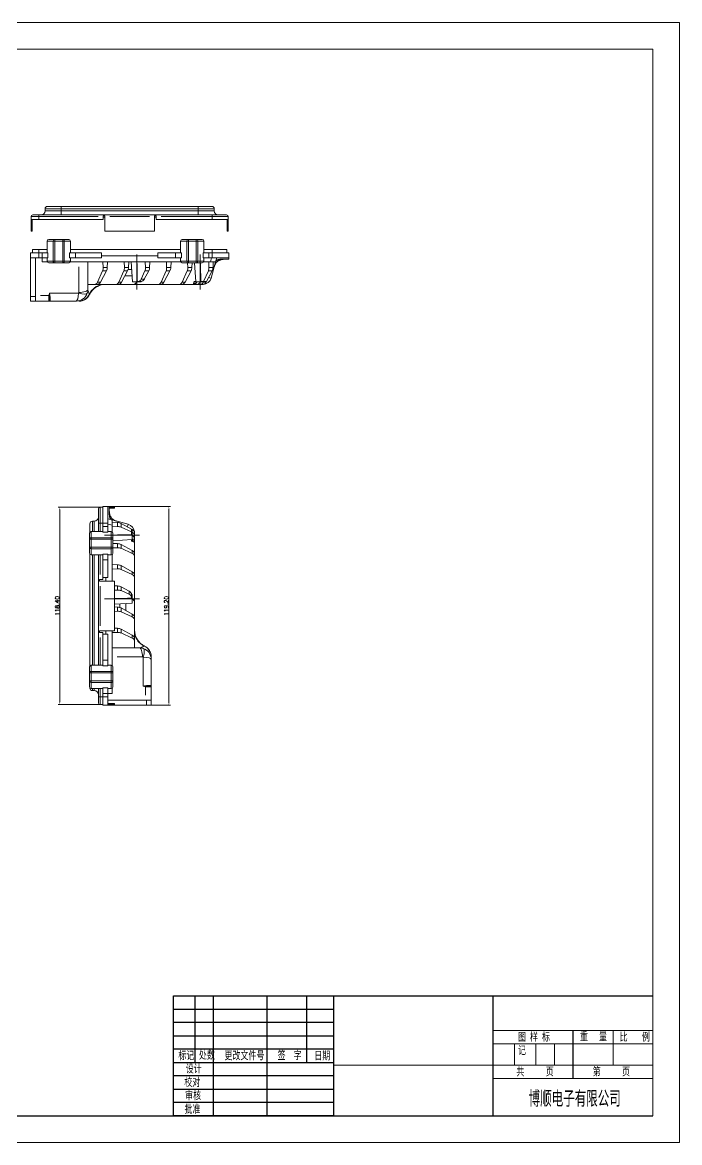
# Model space of a CAD drawing. Header units: millimetres. Extents: x -894 to 2281, y 379 to 1725.
# Drawn here: x 1886 to 2281, y 859 to 1531 of the extents above; entities that cross this region are included whole.
import ezdxf
from ezdxf.lldxf.tags import DXFTag

# ---------------------------------------------------------------- set-up
doc = ezdxf.new("R2010")
doc.units = ezdxf.units.MM
for name, color, linetype, true_color in [('1', 7, 'Continuous', 0xffffff), ('170', 7, 'Continuous', 0xffffff), ('6', 7, 'Continuous', 0xffffff), ('7', 7, 'Continuous', 0xffffff), ('Top', 7, 'Continuous', 0xffffff)]:
    doc.layers.add(name, color=color, linetype=linetype, true_color=true_color)
doc.layers.add('尺寸线层', color=3, linetype='Continuous')
doc.styles.get("Standard").update_dxf_attribs({"font": 'txt', "bigfont": 'gbcbig.shx'})
doc.styles.add('标准', font='txt.shx')
tags = doc.linetypes.add('PHANTOM', pattern=[50.5, 18, -6.5, 6.5, -6.5, 6.5, -6.5]).pattern_tags.tags
tags[14:15] = [DXFTag(74, 4), DXFTag(75, 0), DXFTag(340, '0'), DXFTag(46, 0.0), DXFTag(50, 0.0), DXFTag(44, 0.0), DXFTag(45, 0.0)]
tags[12:13] = [DXFTag(74, 4), DXFTag(75, 0), DXFTag(340, '0'), DXFTag(46, 0.0), DXFTag(50, 0.0), DXFTag(44, 0.0), DXFTag(45, 0.0)]
tags[10:11] = [DXFTag(74, 4), DXFTag(75, 0), DXFTag(340, '0'), DXFTag(46, 0.0), DXFTag(50, 0.0), DXFTag(44, 0.0), DXFTag(45, 0.0)]
tags[8:9] = [DXFTag(74, 4), DXFTag(75, 0), DXFTag(340, '0'), DXFTag(46, 0.0), DXFTag(50, 0.0), DXFTag(44, 0.0), DXFTag(45, 0.0)]
tags[6:7] = [DXFTag(74, 4), DXFTag(75, 0), DXFTag(340, '0'), DXFTag(46, 0.0), DXFTag(50, 0.0), DXFTag(44, 0.0), DXFTag(45, 0.0)]
tags[4:5] = [DXFTag(74, 4), DXFTag(75, 0), DXFTag(340, '0'), DXFTag(46, 0.0), DXFTag(50, 0.0), DXFTag(44, 0.0), DXFTag(45, 0.0)]
doc.dimstyles.new('小粟', dxfattribs={"dimtxt": 2.5, "dimasz": 1.5, "dimexe": 1, "dimexo": 0.05, "dimgap": 0.3, "dimtad": 1, "dimzin": 0, "dimdsep": 46, "dimtxsty": 'Standard', "dimcen": 0.09, "dimadec": 1, "dimazin": 0, "dimtfac": 1, "dimtmove": 0, "dimatfit": 3, "dimfxl": 1, "dimtolj": 1, "dimtzin": 0, "dimlwd": 13, "dimlwe": 13, "dimarcsym": 0})
doc.dimstyles.new('小粟 Standard', dxfattribs={"dimtxt": 3, "dimasz": 1.5, "dimexe": 1, "dimexo": 0.05, "dimgap": 0.3, "dimtad": 1, "dimzin": 0, "dimdsep": 46, "dimtxsty": 'Standard', "dimcen": 0.09, "dimadec": 1, "dimazin": 0, "dimtfac": 1, "dimtmove": 0, "dimatfit": 3, "dimfxl": 1, "dimtolj": 1, "dimtzin": 0, "dimlwd": 13, "dimlwe": 13, "dimarcsym": 0})

# ---------------------------------------------------------------- blocks, each defined once
blk = doc.blocks.new('*D60')
at = {"layer": 'Defpoints', "color": 0}
for p in [(-332.98, 1276.84), (-337.63, 1262.26), (-332.98, 1241.98), (1932.55, 1240.17), (1908.38, 1121.77), (1932.55, 1121.77)]:
    blk.add_point(p, dxfattribs=at)
at = {"layer": '尺寸线层', "color": 0, "lineweight": 13}
for p, q in [((-332.98, 1276.79), (-332.98, 1240.98)), ((-337.63, 1262.21), (-337.63, 1240.98)), ((-337.63, 1241.98), (-350.3, 1241.98)), ((-334.48, 1241.98), (-336.13, 1241.98)), ((1932.5, 1240.17), (1907.38, 1240.17)), ((1908.38, 1238.67), (1908.38, 1123.27)), ((1932.5, 1121.77), (1907.38, 1121.77))]:
    blk.add_line(p, q, dxfattribs=at)
at = {"layer": '尺寸线层', "color": 0}
for points in [[(-336.13, 1242.23), (-336.13, 1241.73), (-337.63, 1241.98)], [(-334.48, 1242.23), (-334.48, 1241.73), (-332.98, 1241.98)], [(1908.13, 1238.67), (1908.63, 1238.67), (1908.38, 1240.17)], [(1908.13, 1123.27), (1908.63, 1123.27), (1908.38, 1121.77)]]:
    blk.add_solid(points, dxfattribs=at)
at = {"layer": '尺寸线层', "color": 0, "insert": (-345.5, 1243.78), "char_height": 3, "attachment_point": 5}
blk.add_mtext('\\A1;4.65', dxfattribs=at)
at = {"layer": '尺寸线层', "color": 0, "lineweight": -3, "insert": (1906.83, 1180.97), "char_height": 2.5, "attachment_point": 5, "rotation": 90, "style": '标准'}
blk.add_mtext('\\A1;118.40', dxfattribs=at)
blk = doc.blocks.new('*D61')
at = {"layer": 'Defpoints', "color": 0}
for p in [(-300.03, 1457.66), (-300.03, 1449.14), (-337.63, 1442.65), (1938.05, 1240.57), (1963.25, 1121.37), (1973.87, 1121.37)]:
    blk.add_point(p, dxfattribs=at)
at = {"layer": '尺寸线层', "color": 0, "lineweight": 13}
for p, q in [((-337.63, 1442.7), (-337.63, 1458.66)), ((-300.03, 1449.19), (-300.03, 1458.66)), ((-336.13, 1457.66), (-301.53, 1457.66)), ((1938.1, 1240.57), (1974.87, 1240.57)), ((1973.87, 1239.07), (1973.87, 1122.87)), ((1963.3, 1121.37), (1974.87, 1121.37))]:
    blk.add_line(p, q, dxfattribs=at)
at = {"layer": '尺寸线层', "color": 0}
for points in [[(-336.13, 1457.91), (-336.13, 1457.41), (-337.63, 1457.66)], [(-301.53, 1457.91), (-301.53, 1457.41), (-300.03, 1457.66)], [(1973.62, 1239.07), (1974.12, 1239.07), (1973.87, 1240.57)], [(1973.62, 1122.87), (1974.12, 1122.87), (1973.87, 1121.37)]]:
    blk.add_solid(points, dxfattribs=at)
at = {"layer": '尺寸线层', "color": 0, "insert": (-318.83, 1459.46), "char_height": 3, "attachment_point": 5, "style": '标准'}
blk.add_mtext('\\A1;37.60%%P0.15', dxfattribs=at)
at = {"layer": '尺寸线层', "color": 0, "lineweight": -3, "insert": (1972.32, 1180.97), "char_height": 2.5, "attachment_point": 5, "rotation": 90, "style": '标准'}
blk.add_mtext('\\A1;119.20', dxfattribs=at)

msp = doc.modelspace()

# ---------------------------------------------------------------- linework, layer by layer
at = {"layer": '1', "color": 5, "linetype": 'PHANTOM', "lineweight": 13, "ltscale": 0.16}
for points in [[(1954.582, 1370.799), (1954.582, 1373.799), (1954.582, 1391.799)], [(1992.682, 1370.799), (1992.682, 1373.799), (1992.682, 1391.799)], [(1956.249, 1223.324), (1953.249, 1223.324), (1935.249, 1223.324)], [(1956.249, 1185.224), (1953.249, 1185.224), (1935.249, 1185.224)]]:
    msp.add_open_spline(points, degree=1, knots=[0, 0, 0.1428571, 1, 1], dxfattribs=at)
at = {"layer": '170', "color": 7, "linetype": 'Continuous', "lineweight": 13}
for p, q in [((2280.517, 1531.012), (1330.117, 1531.012)), ((2280.517, 859.012), (2280.517, 1531.012)), ((1330.117, 859.012), (2280.517, 859.012))]:
    msp.add_line(p, q, dxfattribs=at)
at = {"layer": '170', "color": 7, "linetype": 'Continuous', "lineweight": 18}
for p, q in [((2264.517, 1515.012), (1370.117, 1515.012)), ((2264.517, 875.012), (2264.517, 1515.012))]:
    msp.add_line(p, q, dxfattribs=at)
at = {"layer": '170', "lineweight": -3}
for p, q in [((2072.674, 947.06), (2264.517, 946.981)), ((2216.567, 897.42), (2216.567, 926.22))]:
    msp.add_line(p, q, dxfattribs=at)
at = {"layer": '6', "color": 7, "linetype": 'Continuous', "lineweight": 20}
for p, q in [((1900.732, 1399.799), (1900.732, 1392.799)), ((1901.732, 1400.799), (1904.883, 1400.799)), ((1904.883, 1400.799), (1905.358, 1400.799)), ((1905.358, 1400.799), (1910.107, 1400.799)), ((1910.107, 1400.799), (1910.582, 1400.799)), ((1910.582, 1400.799), (1913.732, 1400.799)), ((1914.732, 1392.799), (1914.732, 1399.799)), ((1980.932, 1399.799), (1980.932, 1392.799)), ((1981.932, 1400.799), (1985.083, 1400.799)), ((1985.083, 1400.799), (1985.558, 1400.799)), ((1985.558, 1400.799), (1990.307, 1400.799)), ((1990.307, 1400.799), (1990.782, 1400.799)), ((1990.782, 1400.799), (1993.932, 1400.799)), ((1994.932, 1392.799), (1994.932, 1399.799)), ((1890.732, 1392.799), (1895.731, 1392.799)), ((1890.732, 1389.799), (1890.732, 1392.799)), ((1891.932, 1392.799), (1891.932, 1394.799)), ((1891.932, 1394.799), (1895.732, 1394.799)), ((1891.932, 1392.899), (1891.932, 1392.799)), ((1897.732, 1392.799), (1895.731, 1392.799)), ((1895.732, 1394.799), (1900.734, 1394.799)), ((1897.732, 1392.799), (1897.732, 1389.799)), ((1897.732, 1392.799), (1901.181, 1392.799)), ((1914.284, 1392.799), (1917.732, 1392.799)), ((1914.733, 1394.799), (1980.932, 1394.799)), ((1917.732, 1389.799), (1917.732, 1392.799)), ((1933.332, 1392.799), (1917.732, 1392.799)), ((1933.332, 1392.799), (1933.332, 1389.799)), ((1967.332, 1392.799), (1967.332, 1389.799)), ((1977.932, 1392.799), (1967.332, 1392.799)), ((1977.932, 1389.799), (1977.932, 1392.799)), ((1981.381, 1392.799), (1977.932, 1392.799)), ((1997.932, 1392.799), (1994.484, 1392.799)), ((1994.931, 1394.799), (1999.932, 1394.799)), ((1999.932, 1392.799), (1997.932, 1392.799)), ((1997.932, 1392.799), (1997.932, 1389.799)), ((1999.932, 1394.799), (2008.732, 1394.799)), ((1999.932, 1392.799), (2009.932, 1392.799)), ((2008.732, 1394.799), (2008.732, 1392.799)), ((2009.932, 1392.799), (2009.932, 1389.799)), ((1890.732, 1366.65), (1890.732, 1389.799)), ((1895.731, 1389.799), (1890.732, 1389.799)), ((1893.732, 1366.65), (1893.732, 1389.799)), ((1897.732, 1389.799), (1895.731, 1389.799)), ((1901.181, 1389.799), (1897.732, 1389.799)), ((1897.832, 1387.299), (1897.832, 1389.799)), ((1900.832, 1387.299), (1897.832, 1387.299)), ((1900.732, 1389.799), (1900.732, 1387.799)), ((1900.832, 1387.299), (1900.868, 1387.299)), ((1904.883, 1386.799), (1901.732, 1386.799)), ((1905.358, 1386.799), (1904.883, 1386.799)), ((1910.107, 1386.799), (1905.358, 1386.799)), ((1910.582, 1386.799), (1910.107, 1386.799)), ((1913.732, 1386.799), (1910.582, 1386.799)), ((1917.732, 1389.799), (1914.284, 1389.799)), ((1914.6, 1387.299), (1981.066, 1387.299)), ((1914.732, 1387.799), (1914.732, 1389.799)), ((1933.332, 1389.799), (1917.732, 1389.799)), ((1925.232, 1387.299), (1925.232, 1370.799)), ((1933.332, 1390.999), (1967.332, 1390.999)), ((1934.436, 1384.042), (1934.288, 1387.299)), ((1936.912, 1384.042), (1937.059, 1387.299)), ((1947.136, 1384.042), (1946.988, 1387.299)), ((1949.612, 1384.042), (1949.759, 1387.299)), ((1951.182, 1387.299), (1951.982, 1375.299)), ((1959.836, 1384.042), (1959.688, 1387.299)), ((1962.312, 1384.042), (1962.459, 1387.299)), ((1977.932, 1389.799), (1967.332, 1389.799)), ((1972.536, 1384.042), (1972.388, 1387.299)), ((1975.012, 1384.042), (1975.159, 1387.299)), ((1977.932, 1389.799), (1981.381, 1389.799)), ((1980.932, 1389.799), (1980.932, 1387.799)), ((1985.083, 1386.799), (1981.932, 1386.799)), ((1985.558, 1386.799), (1985.083, 1386.799)), ((1985.236, 1384.042), (1985.111, 1386.799)), ((1990.307, 1386.799), (1985.558, 1386.799)), ((1987.712, 1384.042), (1987.837, 1386.799)), ((1989.316, 1386.799), (1990.082, 1375.299)), ((1990.782, 1386.799), (1990.307, 1386.799)), ((1993.932, 1386.799), (1990.782, 1386.799)), ((1994.484, 1389.799), (1997.932, 1389.799)), ((1994.797, 1387.299), (1998.789, 1387.299)), ((1994.932, 1387.799), (1994.932, 1389.799)), ((1997.911, 1384.042), (1997.763, 1387.299)), ((1999.932, 1389.799), (1997.932, 1389.799)), ((2001.895, 1387.299), (1998.789, 1387.299)), ((1999.31, 1377.653), (2001.895, 1387.299)), ((2009.932, 1389.799), (1999.932, 1389.799)), ((2000.387, 1384.042), (2000.534, 1387.299)), ((2002.564, 1389.799), (2001.895, 1387.299)), ((2001.898, 1387.299), (2001.895, 1387.299)), ((2007.24, 1388.999), (2009.932, 1388.999)), ((2009.932, 1388.999), (2009.932, 1389.799)), ((1931.067, 1375.263), (1934.093, 1381.92)), ((1932.745, 1375.263), (1936.376, 1381.92)), ((1943.767, 1375.263), (1946.793, 1381.92)), ((1945.445, 1375.263), (1949.076, 1381.92)), ((1949.392, 1382.699), (1951.489, 1382.699)), ((1957.285, 1377.063), (1959.493, 1381.92)), ((1959.127, 1377.063), (1961.776, 1381.92)), ((1969.167, 1375.263), (1972.193, 1381.92)), ((1970.845, 1375.263), (1974.476, 1381.92)), ((1981.867, 1375.263), (1984.893, 1381.92)), ((1983.545, 1375.263), (1987.176, 1381.92)), ((1994.694, 1375.599), (1997.568, 1381.92)), ((1996.403, 1375.599), (1999.851, 1381.92)), ((1929.365, 1373.799), (1925.232, 1373.799)), ((1929.365, 1373.799), (1930.911, 1373.799)), ((1942.065, 1373.799), (1930.911, 1373.799)), ((1942.065, 1373.799), (1943.611, 1373.799)), ((1943.611, 1373.799), (1952.507, 1373.799)), ((1957.182, 1375.299), (1951.982, 1375.299)), ((1967.465, 1373.799), (1952.507, 1373.799)), ((1955.584, 1375.599), (1954.941, 1375.599)), ((1957.293, 1375.599), (1955.584, 1375.599)), ((1957.182, 1375.299), (1957.202, 1375.599)), ((1967.465, 1373.799), (1969.011, 1373.799)), ((1980.165, 1373.799), (1969.011, 1373.799)), ((1980.165, 1373.799), (1981.711, 1373.799)), ((1988.317, 1373.799), (1981.711, 1373.799)), ((1989.863, 1373.799), (1988.317, 1373.799)), ((1988.728, 1374.299), (1988.922, 1375.099)), ((1990.062, 1375.599), (1989.333, 1375.599)), ((1989.863, 1373.799), (1990.607, 1373.799)), ((1995.282, 1375.299), (1990.082, 1375.299)), ((1990.319, 1374.299), (1990.586, 1375.099)), ((1992.84, 1373.799), (1990.607, 1373.799)), ((1994.386, 1373.799), (1992.84, 1373.799)), ((1994.694, 1375.599), (1993.041, 1375.599)), ((1994.558, 1375.299), (1994.542, 1375.263)), ((1996.403, 1375.599), (1994.694, 1375.599)), ((1995.282, 1375.299), (1995.302, 1375.599)), ((1996.22, 1375.263), (1996.403, 1375.599)), ((1890.732, 1363.799), (1890.732, 1366.65)), ((1893.732, 1366.65), (1893.732, 1363.799)), ((1926.233, 1367.801), (1926.234, 1367.799)), ((1893.732, 1363.799), (1890.732, 1363.799)), ((1901.869, 1363.799), (1893.732, 1363.799)), ((1918.232, 1363.799), (1902.232, 1363.799)), ((1934.249, 1240.574), (1937.249, 1240.574)), ((1934.249, 1230.574), (1934.249, 1240.574)), ((1937.249, 1240.574), (1937.249, 1230.574)), ((1938.049, 1240.574), (1937.249, 1240.574)), ((1938.049, 1237.882), (1938.049, 1240.574)), ((1934.249, 1230.574), (1934.249, 1228.574)), ((1937.249, 1233.206), (1939.749, 1232.536)), ((1937.249, 1230.574), (1937.249, 1228.574)), ((1939.749, 1232.54), (1939.749, 1232.536)), ((1949.395, 1229.952), (1939.749, 1232.536)), ((1939.749, 1232.536), (1939.749, 1229.43)), ((1943.007, 1231.028), (1939.749, 1231.176)), ((1951.449, 1227.045), (1945.128, 1230.492)), ((1926.249, 1221.424), (1926.249, 1224.574)), ((1934.249, 1225.574), (1927.249, 1225.574)), ((1934.249, 1228.574), (1934.249, 1225.126)), ((1934.249, 1228.574), (1937.249, 1228.574)), ((1937.249, 1225.126), (1937.249, 1228.574)), ((1939.249, 1225.574), (1937.249, 1225.574)), ((1939.749, 1225.439), (1939.749, 1229.43)), ((1943.007, 1228.552), (1939.749, 1228.405)), ((1940.249, 1224.574), (1940.249, 1221.424)), ((1951.449, 1225.336), (1945.128, 1228.209)), ((1951.785, 1226.862), (1951.449, 1227.045)), ((1951.449, 1227.045), (1951.449, 1225.336)), ((1951.749, 1225.924), (1951.449, 1225.944)), ((1951.449, 1225.336), (1951.449, 1223.683)), ((1951.749, 1225.924), (1951.749, 1220.724)), ((1951.749, 1225.199), (1951.785, 1225.183)), ((1953.249, 1225.028), (1953.249, 1223.482)), ((1953.249, 1223.482), (1953.249, 1221.249)), ((1926.249, 1220.949), (1926.249, 1221.424)), ((1926.249, 1216.199), (1926.249, 1220.949)), ((1940.249, 1221.424), (1940.249, 1220.949)), ((1940.249, 1220.949), (1940.249, 1216.199)), ((1943.007, 1218.353), (1940.249, 1218.478)), ((1940.25, 1219.957), (1951.749, 1220.724)), ((1951.785, 1214.187), (1945.128, 1217.817)), ((1951.449, 1220.704), (1951.449, 1219.974)), ((1952.749, 1220.961), (1951.949, 1221.228)), ((1952.749, 1219.369), (1951.949, 1219.564)), ((1953.249, 1220.505), (1953.249, 1221.249)), ((1953.249, 1220.505), (1953.249, 1218.959)), ((1953.249, 1218.959), (1953.249, 1212.353)), ((1926.249, 1215.724), (1926.249, 1216.199)), ((1926.249, 1212.574), (1926.249, 1215.724)), ((1927.249, 1211.574), (1934.249, 1211.574)), ((1934.249, 1212.022), (1934.249, 1208.574)), ((1937.249, 1208.574), (1937.249, 1212.022)), ((1937.249, 1211.574), (1939.249, 1211.574)), ((1939.749, 1195.873), (1939.749, 1211.708)), ((1940.249, 1216.199), (1940.249, 1215.724)), ((1943.007, 1215.877), (1940.249, 1215.752)), ((1940.249, 1215.724), (1940.249, 1212.574)), ((1951.785, 1212.508), (1945.128, 1215.534)), ((1953.249, 1210.807), (1953.249, 1212.353)), ((1953.249, 1210.807), (1953.249, 1199.653)), ((1934.249, 1208.574), (1934.249, 1197.974)), ((1937.249, 1208.574), (1934.249, 1208.574)), ((1937.249, 1208.574), (1937.249, 1197.974)), ((1943.007, 1205.653), (1939.749, 1205.801)), ((1943.007, 1203.177), (1939.749, 1203.03)), ((1951.785, 1201.487), (1945.128, 1205.117)), ((1932.249, 1195.874), (1932.249, 1196.873)), ((1934.249, 1197.974), (1937.249, 1197.974)), ((1936.049, 1195.874), (1936.049, 1197.974)), ((1951.785, 1199.808), (1945.128, 1202.834)), ((1953.249, 1198.107), (1953.249, 1199.653)), ((1953.249, 1198.107), (1953.249, 1183.149)), ((1943.007, 1192.953), (1941.249, 1193.033)), ((1943.007, 1190.477), (1941.249, 1190.398)), ((1949.985, 1189.769), (1945.128, 1192.417)), ((1949.985, 1187.926), (1945.128, 1190.134)), ((1951.449, 1187.934), (1951.449, 1186.225)), ((1951.749, 1187.824), (1951.449, 1187.844)), ((1951.449, 1186.225), (1951.449, 1185.583)), ((1951.749, 1187.824), (1951.749, 1182.624)), ((1953.249, 1174.253), (1953.249, 1183.149)), ((1943.007, 1180.253), (1941.249, 1180.333)), ((1943.007, 1177.777), (1941.249, 1177.698)), ((1941.25, 1181.924), (1951.749, 1182.624)), ((1944.349, 1180.034), (1944.349, 1182.131)), ((1951.785, 1176.087), (1945.128, 1179.717)), ((1951.785, 1174.408), (1945.128, 1177.434)), ((1953.249, 1172.707), (1953.249, 1174.253)), ((1953.249, 1172.707), (1953.249, 1161.553)), ((1932.249, 1165.074), (1932.249, 1166.074)), ((1934.249, 1163.974), (1934.249, 1148.374)), ((1934.249, 1163.974), (1937.249, 1163.974)), ((1936.049, 1163.974), (1936.049, 1166.074)), ((1937.249, 1163.974), (1937.249, 1148.374)), ((1939.749, 1145.241), (1939.749, 1166.074)), ((1943.007, 1165.077), (1939.749, 1164.93)), ((1943.007, 1167.553), (1941.249, 1167.633)), ((1951.785, 1163.387), (1945.128, 1167.017)), ((1951.785, 1161.708), (1945.128, 1164.734)), ((1939.749, 1155.874), (1956.249, 1155.874)), ((1953.249, 1160.007), (1953.249, 1161.553)), ((1953.249, 1160.007), (1953.249, 1155.874)), ((1959.247, 1156.874), (1959.249, 1156.875)), ((1926.249, 1141.224), (1926.249, 1144.374)), ((1934.249, 1145.374), (1927.249, 1145.374)), ((1934.249, 1144.926), (1934.249, 1148.374)), ((1937.249, 1148.374), (1934.249, 1148.374)), ((1937.249, 1148.374), (1937.249, 1144.926)), ((1939.249, 1145.374), (1937.249, 1145.374)), ((1940.249, 1144.374), (1940.249, 1141.224)), ((1963.249, 1148.874), (1963.249, 1132.874)), ((1926.249, 1140.749), (1926.249, 1141.224)), ((1926.249, 1135.999), (1926.249, 1140.749)), ((1926.249, 1135.524), (1926.249, 1135.999)), ((1940.249, 1141.224), (1940.249, 1140.749)), ((1940.249, 1140.749), (1940.249, 1135.999)), ((1940.249, 1135.999), (1940.249, 1135.524)), ((1926.249, 1132.374), (1926.249, 1135.524)), ((1927.249, 1131.374), (1934.249, 1131.374)), ((1934.249, 1128.374), (1934.249, 1131.822)), ((1937.249, 1131.822), (1937.249, 1128.374)), ((1937.249, 1131.374), (1939.249, 1131.374)), ((1939.749, 1131.474), (1939.749, 1131.509)), ((1939.749, 1131.474), (1939.749, 1128.474)), ((1940.249, 1135.524), (1940.249, 1132.374)), ((1963.249, 1132.511), (1963.249, 1124.374)), ((1934.249, 1128.374), (1934.249, 1126.373)), ((1934.249, 1128.374), (1937.249, 1128.374)), ((1934.249, 1121.374), (1934.249, 1126.373)), ((1939.749, 1128.474), (1937.249, 1128.474)), ((1937.249, 1128.374), (1937.249, 1126.373)), ((1937.249, 1126.373), (1937.249, 1121.374)), ((1960.399, 1124.374), (1937.25, 1124.374)), ((1960.399, 1124.374), (1963.249, 1124.374)), ((1963.249, 1124.374), (1963.249, 1121.374)), ((1937.249, 1121.374), (1934.249, 1121.374)), ((1960.399, 1121.374), (1937.25, 1121.374)), ((1963.249, 1121.374), (1960.399, 1121.374))]:
    msp.add_line(p, q, dxfattribs=at)
at = {"layer": '6', "color": 155, "linetype": 'Continuous', "lineweight": 13}
for p, q in [((1904.408, 1399.799), (1900.732, 1399.799)), ((1905.358, 1399.799), (1904.408, 1399.799)), ((1904.408, 1387.799), (1904.408, 1399.799)), ((1905.358, 1400.799), (1905.358, 1399.799)), ((1910.107, 1399.799), (1905.358, 1399.799)), ((1905.358, 1399.799), (1905.358, 1387.799)), ((1910.107, 1400.799), (1910.107, 1399.799)), ((1911.057, 1399.799), (1910.107, 1399.799)), ((1910.107, 1387.799), (1910.107, 1399.799)), ((1914.732, 1399.799), (1911.057, 1399.799)), ((1911.057, 1399.799), (1911.057, 1387.799)), ((1984.608, 1399.799), (1980.932, 1399.799)), ((1985.558, 1399.799), (1984.608, 1399.799)), ((1984.608, 1387.799), (1984.608, 1399.799)), ((1985.558, 1399.799), (1985.558, 1400.799)), ((1990.307, 1399.799), (1985.558, 1399.799)), ((1985.558, 1399.799), (1985.558, 1387.799)), ((1990.307, 1399.799), (1990.307, 1400.799)), ((1991.257, 1399.799), (1990.307, 1399.799)), ((1990.307, 1387.799), (1990.307, 1399.799)), ((1994.932, 1399.799), (1991.257, 1399.799)), ((1991.257, 1399.799), (1991.257, 1387.799)), ((1895.731, 1392.799), (1895.731, 1389.799)), ((1895.732, 1394.799), (1895.732, 1392.799)), ((1901.181, 1392.799), (1901.181, 1389.799)), ((1914.284, 1389.799), (1914.284, 1392.799)), ((1981.381, 1389.799), (1981.381, 1392.799)), ((1994.484, 1392.799), (1994.484, 1389.799)), ((1999.932, 1392.799), (1999.932, 1394.799)), ((1999.932, 1389.799), (1999.932, 1392.799)), ((1900.732, 1387.799), (1904.408, 1387.799)), ((1900.832, 1387.363), (1900.832, 1387.299)), ((1904.408, 1387.799), (1905.358, 1387.799)), ((1905.358, 1387.799), (1905.358, 1386.799)), ((1905.358, 1387.799), (1910.107, 1387.799)), ((1910.107, 1387.799), (1910.107, 1386.799)), ((1910.107, 1387.799), (1911.057, 1387.799)), ((1911.057, 1387.799), (1914.732, 1387.799)), ((1980.932, 1387.799), (1984.608, 1387.799)), ((1984.608, 1387.799), (1985.558, 1387.799)), ((1985.558, 1387.799), (1990.307, 1387.799)), ((1985.558, 1387.799), (1985.558, 1386.799)), ((1990.307, 1387.799), (1990.307, 1386.799)), ((1990.307, 1387.799), (1991.257, 1387.799)), ((1991.257, 1387.799), (1994.932, 1387.799)), ((1998.789, 1387.299), (1999.459, 1389.799)), ((1919.732, 1369.036), (1919.732, 1384.299)), ((1934.093, 1381.92), (1936.376, 1381.92)), ((1936.912, 1384.042), (1934.436, 1384.042)), ((1946.793, 1381.92), (1949.076, 1381.92)), ((1949.612, 1384.042), (1947.136, 1384.042)), ((1951.735, 1378.999), (1947.482, 1378.999)), ((1961.776, 1381.92), (1959.493, 1381.92)), ((1959.836, 1384.042), (1962.312, 1384.042)), ((1972.193, 1381.92), (1974.476, 1381.92)), ((1975.012, 1384.042), (1972.536, 1384.042)), ((1984.893, 1381.92), (1987.176, 1381.92)), ((1987.712, 1384.042), (1985.236, 1384.042)), ((1999.851, 1381.92), (1997.568, 1381.92)), ((1999.31, 1377.653), (1997.751, 1378.071)), ((1997.911, 1384.042), (2000.387, 1384.042)), ((1932.745, 1375.263), (1931.067, 1375.263)), ((1945.445, 1375.263), (1943.767, 1375.263)), ((1957.285, 1377.063), (1959.127, 1377.063)), ((1970.845, 1375.263), (1969.167, 1375.263)), ((1983.545, 1375.263), (1981.867, 1375.263)), ((1988.728, 1374.299), (1990.319, 1374.299)), ((1990.586, 1375.099), (1988.922, 1375.099)), ((1994.542, 1375.263), (1996.22, 1375.263)), ((1890.732, 1366.65), (1893.732, 1366.65)), ((1896.732, 1367.196), (1901.869, 1367.196)), ((1902.232, 1368.555), (1919.653, 1368.555)), ((1937.249, 1230.574), (1934.249, 1230.574)), ((1939.749, 1229.43), (1937.249, 1230.1)), ((1943.007, 1228.552), (1943.007, 1231.028)), ((1945.128, 1230.492), (1945.128, 1228.209)), ((1949.395, 1229.952), (1948.978, 1228.393)), ((1927.249, 1225.574), (1927.249, 1221.899)), ((1934.249, 1225.126), (1937.249, 1225.126)), ((1939.249, 1221.899), (1939.249, 1225.574)), ((1951.785, 1225.183), (1951.785, 1226.862)), ((1927.249, 1220.949), (1926.249, 1220.949)), ((1927.249, 1221.899), (1927.249, 1220.949)), ((1927.249, 1221.899), (1939.249, 1221.899)), ((1927.249, 1220.949), (1927.249, 1216.199)), ((1939.249, 1220.949), (1927.249, 1220.949)), ((1939.249, 1220.949), (1939.249, 1221.899)), ((1939.249, 1216.199), (1939.249, 1220.949)), ((1939.249, 1220.949), (1940.249, 1220.949)), ((1943.007, 1218.353), (1943.007, 1215.877)), ((1945.128, 1215.534), (1945.128, 1217.817)), ((1951.949, 1221.228), (1951.949, 1219.564)), ((1952.749, 1219.369), (1952.749, 1220.961)), ((1927.249, 1216.199), (1926.249, 1216.199)), ((1927.249, 1216.199), (1927.249, 1215.249)), ((1927.249, 1216.199), (1939.249, 1216.199)), ((1927.249, 1215.249), (1927.249, 1211.574)), ((1939.249, 1215.249), (1927.249, 1215.249)), ((1937.249, 1212.022), (1934.249, 1212.022)), ((1939.249, 1215.249), (1939.249, 1216.199)), ((1939.249, 1216.199), (1940.249, 1216.199)), ((1939.249, 1211.574), (1939.249, 1215.249)), ((1951.785, 1214.187), (1951.785, 1212.508)), ((1943.007, 1205.653), (1943.007, 1203.177)), ((1945.128, 1202.834), (1945.128, 1205.117)), ((1951.785, 1201.487), (1951.785, 1199.808)), ((1943.007, 1190.477), (1943.007, 1192.953)), ((1945.128, 1192.417), (1945.128, 1190.134)), ((1949.985, 1187.926), (1949.985, 1189.769)), ((1943.007, 1180.253), (1943.007, 1177.777)), ((1945.128, 1177.434), (1945.128, 1179.717)), ((1948.049, 1182.377), (1948.049, 1178.124)), ((1951.785, 1176.087), (1951.785, 1174.408)), ((1943.007, 1167.553), (1943.007, 1165.077)), ((1945.128, 1164.734), (1945.128, 1167.017)), ((1951.785, 1163.387), (1951.785, 1161.708)), ((1958.013, 1150.374), (1942.75, 1150.374)), ((1958.494, 1132.874), (1958.494, 1150.295)), ((1927.249, 1145.374), (1927.249, 1141.699)), ((1937.249, 1144.926), (1934.249, 1144.926)), ((1939.249, 1141.699), (1939.249, 1145.374)), ((1926.249, 1140.749), (1927.249, 1140.749)), ((1926.249, 1135.999), (1927.249, 1135.999)), ((1927.249, 1141.699), (1927.249, 1140.749)), ((1927.249, 1141.699), (1939.249, 1141.699)), ((1927.249, 1140.749), (1927.249, 1135.999)), ((1939.249, 1140.749), (1927.249, 1140.749)), ((1927.249, 1135.999), (1927.249, 1135.049)), ((1927.249, 1135.999), (1939.249, 1135.999)), ((1939.249, 1140.749), (1939.249, 1141.699)), ((1939.249, 1135.999), (1939.249, 1140.749)), ((1939.249, 1140.749), (1940.249, 1140.749)), ((1939.249, 1135.049), (1939.249, 1135.999)), ((1939.249, 1135.999), (1940.249, 1135.999)), ((1927.249, 1135.049), (1927.249, 1131.374)), ((1939.249, 1135.049), (1927.249, 1135.049)), ((1934.249, 1131.822), (1937.249, 1131.822)), ((1939.249, 1131.374), (1939.249, 1135.049)), ((1939.685, 1131.474), (1939.749, 1131.474)), ((1959.853, 1127.374), (1959.853, 1132.511)), ((1934.249, 1126.373), (1937.249, 1126.373)), ((1960.399, 1121.374), (1960.399, 1124.374))]:
    msp.add_line(p, q, dxfattribs=at)
at = {"layer": '6', "color": 7, "linetype": 'Continuous', "lineweight": 20}
for centre, radius, start, end in [((1901.732, 1399.799), 1, 90, 180), ((1913.732, 1399.799), 1, 0, 90), ((1981.932, 1399.799), 1, 90, 180), ((1993.932, 1399.799), 1, 0, 90), ((1901.732, 1387.799), 1, 180, 270), ((1913.732, 1387.799), 1, 270, 0), ((1981.932, 1387.799), 1, 180, 270), ((1993.932, 1387.799), 1, 270, 0), ((1918.232, 1370.799), 7, 270, 341.3), ((1918.232, 1370.799), 7, 341.3, 0), ((1927.249, 1224.574), 1, 90, 180), ((1939.249, 1224.574), 1, 0, 90), ((1927.249, 1212.574), 1, 180, 270), ((1939.249, 1212.574), 1, 270, 0), ((1956.249, 1148.874), 7, 71.3, 90), ((1956.249, 1148.874), 7, 0, 71.3), ((1927.249, 1144.374), 1, 90, 180), ((1939.249, 1144.374), 1, 0, 90), ((1927.249, 1132.374), 1, 180, 270), ((1939.249, 1132.374), 1, 270, 0)]:
    msp.add_arc(centre, radius, start, end, dxfattribs=at)
at = {"layer": '6', "color": 7, "linetype": 'Continuous', "lineweight": 20, "extrusion": (0, 0, -1)}
for centre, radius, start, end in [((-1994.287, 1378.999), 5.2, 195, 267.856641), ((-1935.72, 1363.299), 10.5, 35.960978, 90), ((-1919.909, 1370.799), 7, 205.376934, 270), ((-1948.049, 1224.929), 5.2, 105, 177.856641), ((-1963.749, 1166.362), 10.5, 305.960978, 0), ((-1956.249, 1150.551), 7, 115.376934, 180)]:
    msp.add_arc(centre, radius, start, end, dxfattribs=at)
at = {"layer": '6', "color": 155, "linetype": 'Continuous', "lineweight": 13}
for centre, start, end in [((1918.232, 1369.036), 341.3, 0), ((1958.013, 1148.874), 71.3, 90)]:
    msp.add_arc(centre, 1.5, start, end, dxfattribs=at)
for centre, major_axis, ratio, start_param, end_param in [((1904.883, 1399.799), (0, 1), 0.4749737, 0, 1.5707963), ((1910.582, 1399.799), (0, -1), 0.4749737, 1.5707963, 3.1415927), ((1985.083, 1399.799), (0, 1), 0.4749737, 0, 1.5707963), ((1990.782, 1399.799), (0, -1), 0.4749737, 1.5707963, 3.1415927), ((1904.883, 1387.799), (0, 1), 0.4749737, 1.5707963, 3.1415927), ((1910.582, 1387.799), (0, -1), 0.4749737, 0, 1.5707963), ((1985.083, 1387.799), (0, -1), 0.4749737, 4.712389, 6.2831853), ((1990.782, 1387.799), (0, 1), 0.4749737, 3.1415927, 4.712389), ((1935.732, 1363.799), (10.5, 0), 0.9681529, 1.7515617, 2.7156736), ((1901.869, 1367.356), (-0.489, 0.105), 0.3141524, 1.6383015, 2.2126289), ((1902.401, 1366.984), (-0.495, -0.072), 0.5047016, 4.6392511, 5.2054937), ((1918.232, 1370.799), (0, -7), 0.2142857, 0, 1.2444198), ((1919.653, 1370.318), (-5.21, 1.763), 0.3053052, 1.6737709, 3.1415927), ((1919.732, 1370.799), (-5.5, 0), 0.320613, 1.5707963, 3.1415927), ((1919.796, 1370.799), (0, 7), 0.9936109, 3.1415927, 4.3008721), ((1901.869, 1364.299), (0, -0.5), 0.9798491, 0, 0.5743274), ((1902.401, 1363.459), (-0.427, 0.26), 0.9710519, 5.245384, 5.8116266), ((1927.249, 1221.424), (1, 0), 0.4749737, 1.5707963, 3.1415927), ((1939.249, 1221.424), (-1, 0), 0.4749737, 3.1415927, 4.712389), ((1927.249, 1215.724), (-1, 0), 0.4749737, 0, 1.5707963), ((1939.249, 1215.724), (1, 0), 0.4749737, 4.712389, 6.2831853), ((1963.249, 1166.374), (0, 10.5), 0.9681529, 1.7515617, 2.7156736), ((1956.249, 1150.374), (0, -5.5), 0.320613, 1.5707963, 3.1415927), ((1956.249, 1150.437), (-7, 0), 0.9936109, 3.1415927, 4.3008721), ((1956.73, 1150.295), (-1.763, -5.21), 0.3053052, 1.6737709, 3.1415927), ((1956.249, 1148.874), (7, 0), 0.2142857, 0, 1.2444198), ((1927.249, 1141.224), (1, 0), 0.4749737, 1.5707963, 3.1415927), ((1939.249, 1141.224), (1, 0), 0.4749737, 0, 1.5707963), ((1927.249, 1135.524), (-1, 0), 0.4749737, 0, 1.5707963), ((1939.249, 1135.524), (-1, 0), 0.4749737, 1.5707963, 3.1415927), ((1960.064, 1133.043), (0.072, -0.495), 0.5047016, 4.6392511, 5.2054937), ((1959.692, 1132.511), (-0.105, -0.489), 0.3141524, 1.6383015, 2.2126289), ((1963.589, 1133.043), (-0.26, -0.427), 0.9710519, 5.245384, 5.8116266), ((1962.749, 1132.511), (0.5, 0), 0.9798491, 0, 0.5743274)]:
    msp.add_ellipse(centre, major_axis=major_axis, ratio=ratio, start_param=start_param, end_param=end_param, dxfattribs=at)
at = {"layer": '6', "color": 7, "linetype": 'Continuous', "lineweight": 20}
for centre, major_axis, ratio, start_param, end_param in [((1932.936, 1384.042), (0.181, -2.999), 0.4986317, 0.7552599, 1.5406581), ((1935.412, 1384.042), (-0.181, -2.999), 0.4986317, 0.8155364, 1.6009345), ((1945.636, 1384.042), (0.181, -2.999), 0.4986317, 0.7552599, 1.5406581), ((1948.112, 1384.042), (-0.181, -2.999), 0.4986317, 0.8155364, 1.6009345), ((1958.336, 1384.042), (0.181, -2.999), 0.4986317, 0.7552599, 1.5406581), ((1960.812, 1384.042), (-0.181, -2.999), 0.4986317, 0.8155364, 1.6009345), ((1971.036, 1384.042), (0.181, -2.999), 0.4986317, 0.7552599, 1.5406581), ((1973.512, 1384.042), (-0.181, -2.999), 0.4986317, 0.8155364, 1.6009345), ((1983.736, 1384.042), (0.181, -2.999), 0.4986317, 0.7552599, 1.5406581), ((1986.212, 1384.042), (-0.181, -2.999), 0.4986317, 0.8155364, 1.6009345), ((1996.411, 1384.042), (0.181, -2.999), 0.4986317, 0.7552599, 1.5406581), ((1998.887, 1384.042), (-0.181, -2.999), 0.4986317, 0.8155364, 1.6009345), ((1929.138, 1378.799), (0.302, -4.998), 0.4986317, 6.2530471, 7.0384453), ((1931.138, 1378.799), (-0.302, -4.998), 0.4986317, 0.0301382, 0.8155364), ((1941.838, 1378.799), (0.302, -4.998), 0.4986317, 6.2530471, 7.0384453), ((1943.838, 1378.799), (-0.302, -4.998), 0.4986317, 0.0301382, 0.8155364), ((1952.192, 1378.999), (0.47, -5.193), 0.5742046, 6.2312514, 7.0103663), ((1955.357, 1380.599), (0.302, -4.998), 0.4986317, 6.2530471, 7.0384453), ((1957.52, 1380.599), (-0.302, -4.998), 0.4986317, 0.0301382, 0.8155364), ((1967.238, 1378.799), (0.302, -4.998), 0.4986317, 6.2530471, 7.0384453), ((1969.238, 1378.799), (-0.302, -4.998), 0.4986317, 0.0301382, 0.8155364), ((1979.938, 1378.799), (0.302, -4.998), 0.4986317, 6.2530471, 7.0384453), ((1981.938, 1378.799), (-0.302, -4.998), 0.4986317, 0.0301382, 0.8155364), ((1988.272, 1374.799), (0.06, -1), 0.4986317, 6.2530471, 7.3002446), ((1989.378, 1374.599), (0.06, -1), 0.4986317, 3.1114544, 4.158652), ((1989.909, 1374.799), (-0.06, -1), 0.4986317, 0.0301382, 1.0773358), ((1990.997, 1374.599), (-0.06, -1), 0.4986317, 3.9671269, 4.2189284), ((1990.292, 1378.999), (0.47, -5.193), 0.5742046, 6.2312514, 7.0103663), ((1992.613, 1378.799), (0.302, -4.998), 0.4986317, 6.2530471, 7.0384453), ((1994.613, 1378.799), (-0.302, -4.998), 0.4986317, 0.0301382, 0.8155364), ((1943.007, 1229.528), (2.999, -0.181), 0.4986317, 0.8155364, 1.6009345), ((1943.007, 1227.052), (2.999, 0.181), 0.4986317, 0.7552599, 1.5406581), ((1948.049, 1220.934), (5.193, 0.47), 0.5742046, 6.2312514, 7.0103663), ((1948.249, 1225.255), (4.998, -0.302), 0.4986317, 0.0301382, 0.8155364), ((1948.249, 1223.255), (4.998, 0.302), 0.4986317, 6.2530471, 7.0384453), ((1943.007, 1216.853), (2.999, -0.181), 0.4986317, 0.8155364, 1.6009345), ((1952.449, 1220.02), (1, 0.06), 0.4986317, 3.1114544, 4.158652), ((1952.449, 1221.638), (1, -0.06), 0.4986317, 3.9671269, 4.2189284), ((1952.249, 1220.55), (1, -0.06), 0.4986317, 0.0301382, 1.0773358), ((1952.249, 1218.914), (1, 0.06), 0.4986317, 6.2530471, 7.3002446), ((1943.007, 1214.377), (2.999, 0.181), 0.4986317, 0.7552599, 1.5406581), ((1948.249, 1212.58), (4.998, -0.302), 0.4986317, 0.0301382, 0.8155364), ((1948.249, 1210.58), (4.998, 0.302), 0.4986317, 6.2530471, 7.0384453), ((1943.007, 1204.153), (2.999, -0.181), 0.4986317, 0.8155364, 1.6009345), ((1943.007, 1201.677), (2.999, 0.181), 0.4986317, 0.7552599, 1.5406581), ((1948.249, 1199.88), (4.998, -0.302), 0.4986317, 0.0301382, 0.8155364), ((1948.249, 1197.88), (4.998, 0.302), 0.4986317, 6.2530471, 7.0384453), ((1943.007, 1191.453), (2.999, -0.181), 0.4986317, 0.8155364, 1.6009345), ((1943.007, 1188.977), (2.999, 0.181), 0.4986317, 0.7552599, 1.5406581), ((1946.449, 1188.161), (4.998, -0.302), 0.4986317, 0.0301382, 0.8155364), ((1946.449, 1185.998), (4.998, 0.302), 0.4986317, 6.2530471, 7.0384453), ((1948.049, 1182.834), (5.193, 0.47), 0.5742046, 6.2312514, 7.0103663), ((1943.007, 1178.753), (2.999, -0.181), 0.4986317, 0.8155364, 1.6009345), ((1943.007, 1176.277), (2.999, 0.181), 0.4986317, 0.7552599, 1.5406581), ((1948.249, 1174.48), (4.998, -0.302), 0.4986317, 0.0301382, 0.8155364), ((1948.249, 1172.48), (4.998, 0.302), 0.4986317, 6.2530471, 7.0384453), ((1943.007, 1166.053), (2.999, -0.181), 0.4986317, 0.8155364, 1.6009345), ((1943.007, 1163.577), (2.999, 0.181), 0.4986317, 0.7552599, 1.5406581), ((1948.249, 1161.78), (4.998, -0.302), 0.4986317, 0.0301382, 0.8155364), ((1948.249, 1159.78), (4.998, 0.302), 0.4986317, 6.2530471, 7.0384453)]:
    msp.add_ellipse(centre, major_axis=major_axis, ratio=ratio, start_param=start_param, end_param=end_param, dxfattribs=at)
for points, knots in [([(1954.941, 1375.599), (1954.909, 1377.232), (1954.875, 1378.866), (1954.794, 1382.766), (1954.746, 1385.032), (1954.697, 1387.299)], [0, 0, 0, 0, 0.4188539, 0.4188539, 1, 1, 1, 1]), ([(1926.256, 1367.798), (1926.301, 1367.903), (1926.496, 1368.331), (1926.822, 1368.89), (1927.135, 1369.315), (1927.241, 1369.45)], [0, 0, 0, 0, 0.1785705, 0.7335893, 1, 1, 1, 1]), ([(1951.449, 1185.583), (1949.816, 1185.55), (1948.183, 1185.517), (1944.783, 1185.446), (1943.016, 1185.408), (1941.25, 1185.371)], [0, 0, 0, 0, 0.4804489, 0.4804489, 1, 1, 1, 1]), ([(1959.25, 1156.897), (1959.145, 1156.942), (1958.718, 1157.138), (1958.159, 1157.464), (1957.733, 1157.776), (1957.598, 1157.882)], [0, 0, 0, 0, 0.1785705, 0.7335893, 1, 1, 1, 1])]:
    msp.add_open_spline(points, degree=3, knots=knots, dxfattribs=at)
for points in [[(1993.041, 1375.599), (1992.966, 1379.332), (1992.888, 1383.065), (1992.808, 1386.799)], [(1902.232, 1363.799), (1902.101, 1363.799), (1901.968, 1363.799), (1901.869, 1363.799)], [(1951.449, 1223.683), (1947.716, 1223.608), (1943.983, 1223.529), (1940.25, 1223.449)], [(1963.249, 1132.874), (1963.249, 1132.742), (1963.249, 1132.609), (1963.249, 1132.511)]]:
    msp.add_open_spline(points, degree=3, dxfattribs=at)
for points, weights, degree in [([(2008.891, 1388.999), (2002.35, 1388.999), (2001.163, 1384.57)], [1, 1.19003001044, 1], 2), ([(2007.24, 1388.999), (2003.797, 1388.999), (2002.225, 1388.533), (2001.928, 1387.423)], [1, 1.12668667362, 1.12668667362, 1], 3), ([(1938.049, 1239.532), (1938.049, 1232.992), (1942.479, 1231.805)], [1, 1.19003001044, 1], 2), ([(1938.049, 1237.882), (1938.049, 1234.438), (1938.516, 1232.867), (1939.626, 1232.569)], [1, 1.12668667362, 1.12668667362, 1], 3)]:
    msp.add_rational_spline(points, weights, degree=degree, dxfattribs=at)
at = {"layer": '6', "color": 155, "linetype": 'Continuous', "lineweight": 13}
for points, knots in [([(1901.869, 1363.799), (1901.822, 1363.799), (1901.797, 1363.819), (1901.761, 1363.9), (1901.752, 1363.961), (1901.74, 1364.119), (1901.737, 1364.216), (1901.734, 1364.45), (1901.734, 1364.586), (1901.734, 1364.888), (1901.734, 1365.054), (1901.737, 1365.418), (1901.74, 1365.617), (1901.752, 1366.033), (1901.761, 1366.252), (1901.797, 1366.711), (1901.822, 1366.952), (1901.869, 1367.196)], [0, 0, 0, 0, 0.125, 0.125, 0.25, 0.25, 0.375, 0.375, 0.5, 0.5, 0.625, 0.625, 0.75, 0.75, 0.875, 0.875, 1, 1, 1, 1]), ([(1902.135, 1363.879), (1902.12, 1363.933), (1902.131, 1364.051), (1902.144, 1364.315), (1902.148, 1364.417), (1902.153, 1364.651), (1902.155, 1364.783), (1902.155, 1365.212), (1902.148, 1365.545), (1902.131, 1366.307), (1902.12, 1366.721), (1902.135, 1367.17)], [0, 0, 0, 0, 0.25, 0.25, 0.375, 0.375, 0.5, 0.5, 0.75, 0.75, 1, 1, 1, 1]), ([(1902.232, 1368.555), (1902.259, 1368.326), (1902.285, 1368.1), (1902.34, 1367.661), (1902.369, 1367.447), (1902.401, 1367.239)], [0, 0, 0, 0, 0.5, 0.5, 1, 1, 1, 1]), ([(1902.401, 1367.239), (1902.434, 1367.03), (1902.458, 1366.829), (1902.501, 1366.441), (1902.518, 1366.255), (1902.547, 1365.897), (1902.558, 1365.725), (1902.573, 1365.402), (1902.576, 1365.251), (1902.576, 1364.828), (1902.561, 1364.585), (1902.518, 1364.293), (1902.501, 1364.208), (1902.458, 1364.061), (1902.434, 1363.999), (1902.401, 1363.949)], [0, 0, 0, 0, 0.125, 0.125, 0.25, 0.25, 0.375, 0.375, 0.5, 0.5, 0.75, 0.75, 0.875, 0.875, 1, 1, 1, 1]), ([(1925.232, 1370.799), (1925.232, 1370.576), (1925.291, 1370.328), (1925.458, 1369.804), (1925.566, 1369.528), (1925.777, 1368.997), (1925.88, 1368.743), (1926.053, 1368.307), (1926.123, 1368.125), (1926.17, 1367.999)], [0, 0, 0, 0, 0.25, 0.25, 0.5, 0.5, 0.75, 0.75, 1, 1, 1, 1]), ([(1926.17, 1367.999), (1926.193, 1367.928), (1926.208, 1367.879), (1926.226, 1367.822), (1926.231, 1367.807), (1926.233, 1367.801)], [0, 0, 0, 0, 0.5618059, 0.5618059, 1, 1, 1, 1]), ([(1902.401, 1363.949), (1902.369, 1363.899), (1902.34, 1363.862), (1902.285, 1363.812), (1902.259, 1363.799), (1902.232, 1363.799)], [0, 0, 0, 0, 0.5, 0.5, 1, 1, 1, 1]), ([(1956.249, 1155.874), (1956.473, 1155.874), (1956.721, 1155.932), (1957.245, 1156.099), (1957.52, 1156.207), (1958.051, 1156.419), (1958.306, 1156.522), (1958.742, 1156.694), (1958.923, 1156.764), (1959.049, 1156.812)], [0, 0, 0, 0, 0.25, 0.25, 0.5, 0.5, 0.75, 0.75, 1, 1, 1, 1]), ([(1959.049, 1156.812), (1959.121, 1156.834), (1959.169, 1156.85), (1959.227, 1156.868), (1959.242, 1156.873), (1959.247, 1156.874)], [0, 0, 0, 0, 0.5618059, 0.5618059, 1, 1, 1, 1]), ([(1958.494, 1132.874), (1958.723, 1132.9), (1958.949, 1132.927), (1959.388, 1132.982), (1959.602, 1133.011), (1959.81, 1133.043)], [0, 0, 0, 0, 0.5, 0.5, 1, 1, 1, 1]), ([(1959.81, 1133.043), (1960.019, 1133.075), (1960.22, 1133.1), (1960.608, 1133.142), (1960.794, 1133.16), (1961.151, 1133.188), (1961.323, 1133.2), (1961.646, 1133.214), (1961.797, 1133.218), (1962.22, 1133.218), (1962.464, 1133.203), (1962.755, 1133.16), (1962.841, 1133.142), (1962.988, 1133.1), (1963.05, 1133.075), (1963.1, 1133.043)], [0, 0, 0, 0, 0.125, 0.125, 0.25, 0.25, 0.375, 0.375, 0.5, 0.5, 0.75, 0.75, 0.875, 0.875, 1, 1, 1, 1]), ([(1963.249, 1132.511), (1963.249, 1132.463), (1963.229, 1132.438), (1963.148, 1132.403), (1963.088, 1132.393), (1962.93, 1132.381), (1962.832, 1132.379), (1962.598, 1132.376), (1962.462, 1132.375), (1962.161, 1132.375), (1961.994, 1132.376), (1961.63, 1132.379), (1961.431, 1132.381), (1961.015, 1132.394), (1960.797, 1132.403), (1960.338, 1132.438), (1960.097, 1132.463), (1959.853, 1132.511)], [0, 0, 0, 0, 0.125, 0.125, 0.25, 0.25, 0.375, 0.375, 0.5, 0.5, 0.625, 0.625, 0.75, 0.75, 0.875, 0.875, 1, 1, 1, 1]), ([(1963.169, 1132.777), (1963.115, 1132.762), (1962.997, 1132.773), (1962.733, 1132.785), (1962.631, 1132.789), (1962.397, 1132.795), (1962.265, 1132.797), (1961.837, 1132.797), (1961.504, 1132.789), (1960.742, 1132.773), (1960.327, 1132.762), (1959.878, 1132.777)], [0, 0, 0, 0, 0.25, 0.25, 0.375, 0.375, 0.5, 0.5, 0.75, 0.75, 1, 1, 1, 1]), ([(1963.1, 1133.043), (1963.149, 1133.011), (1963.187, 1132.982), (1963.237, 1132.927), (1963.249, 1132.9), (1963.249, 1132.874)], [0, 0, 0, 0, 0.5, 0.5, 1, 1, 1, 1])]:
    msp.add_open_spline(points, degree=3, knots=knots, dxfattribs=at)
for points in [[(1901.869, 1367.196), (1901.968, 1367.654), (1902.101, 1368.104), (1902.232, 1368.555)], [(1902.135, 1367.17), (1902.154, 1367.623), (1902.194, 1368.084), (1902.232, 1368.555)], [(1902.232, 1363.799), (1902.194, 1363.799), (1902.154, 1363.827), (1902.135, 1363.879)], [(1959.878, 1132.777), (1959.426, 1132.795), (1958.964, 1132.835), (1958.494, 1132.874)], [(1959.853, 1132.511), (1959.394, 1132.609), (1958.944, 1132.742), (1958.494, 1132.874)], [(1963.249, 1132.874), (1963.249, 1132.835), (1963.222, 1132.795), (1963.169, 1132.777)]]:
    msp.add_open_spline(points, degree=3, dxfattribs=at)
at = {"layer": '7', "color": 7, "linetype": 'Continuous', "lineweight": 20}
for p, q in [((1899.532, 1417.999), (1899.532, 1419.099)), ((1901.032, 1420.599), (1909.132, 1420.599)), ((1909.132, 1420.599), (1991.532, 1420.599)), ((1991.532, 1420.599), (1999.632, 1420.599)), ((2001.132, 1419.099), (2001.132, 1417.999)), ((1891.132, 1414.499), (1891.132, 1412.799)), ((1891.132, 1412.799), (1895.732, 1412.799)), ((1891.132, 1405.799), (1891.132, 1412.799)), ((1891.732, 1405.799), (1891.732, 1412.799)), ((1892.132, 1415.499), (1895.732, 1415.499)), ((1895.732, 1415.499), (1999.932, 1415.499)), ((1895.732, 1412.799), (1934.432, 1412.799)), ((1935.432, 1414.899), (1934.432, 1414.899)), ((1934.432, 1414.499), (1934.432, 1414.899)), ((1934.432, 1412.799), (1934.432, 1414.499)), ((1935.434, 1414.099), (1934.432, 1414.099)), ((1935.432, 1414.499), (1935.432, 1414.899)), ((1935.432, 1405.799), (1935.432, 1414.499)), ((1966.232, 1414.099), (1965.231, 1414.099)), ((1966.232, 1414.899), (1965.232, 1414.899)), ((1965.232, 1414.499), (1965.232, 1414.899)), ((1965.232, 1414.499), (1965.232, 1405.799)), ((1966.232, 1414.899), (1966.232, 1414.499)), ((1966.232, 1412.799), (1966.232, 1414.499)), ((1966.232, 1412.799), (1999.932, 1412.799)), ((1999.932, 1415.499), (2008.532, 1415.499)), ((1999.932, 1412.799), (2009.532, 1412.799)), ((2008.932, 1405.799), (2008.932, 1412.799)), ((2009.532, 1414.499), (2009.532, 1412.799)), ((2009.532, 1412.799), (2009.532, 1405.799)), ((1891.732, 1405.799), (1891.132, 1405.799)), ((1935.432, 1405.799), (1965.232, 1405.799)), ((2008.932, 1405.799), (2009.532, 1405.799)), ((1931.549, 1230.574), (1931.549, 1239.174)), ((1932.549, 1240.174), (1934.249, 1240.174)), ((1938.049, 1240.174), (1941.249, 1240.174)), ((1941.249, 1239.574), (1938.049, 1239.574)), ((1941.249, 1239.574), (1941.249, 1240.174)), ((1926.449, 1225.174), (1926.449, 1230.274)), ((1927.949, 1231.774), (1929.049, 1231.774)), ((1931.549, 1225.572), (1931.549, 1230.574)), ((1926.449, 1144.974), (1926.449, 1211.973)), ((1931.549, 1145.374), (1931.549, 1211.574)), ((1932.149, 1196.874), (1932.149, 1195.874)), ((1932.149, 1196.874), (1932.549, 1196.874)), ((1934.249, 1196.874), (1932.549, 1196.874)), ((1934.249, 1196.874), (1934.249, 1197.974)), ((1932.549, 1195.874), (1932.149, 1195.874)), ((1932.549, 1195.874), (1941.249, 1195.874)), ((1941.249, 1166.074), (1941.249, 1195.874)), ((1932.149, 1166.074), (1932.149, 1165.074)), ((1932.549, 1166.074), (1932.149, 1166.074)), ((1932.549, 1165.074), (1932.149, 1165.074)), ((1941.249, 1166.074), (1932.549, 1166.074)), ((1934.249, 1165.074), (1932.549, 1165.074)), ((1934.249, 1163.973), (1934.249, 1165.074)), ((1926.449, 1131.674), (1926.449, 1131.774)), ((1929.049, 1130.174), (1927.949, 1130.174)), ((1931.549, 1126.374), (1931.549, 1131.376)), ((1931.549, 1122.774), (1931.549, 1126.374)), ((1941.249, 1122.374), (1937.249, 1122.374)), ((1941.249, 1122.374), (1941.249, 1121.774)), ((1932.549, 1121.774), (1934.249, 1121.774)), ((1941.249, 1121.774), (1937.249, 1121.774))]:
    msp.add_line(p, q, dxfattribs=at)
at = {"layer": '7', "color": 155, "linetype": 'Continuous', "lineweight": 13}
for p, q in [((1909.132, 1419.099), (1899.532, 1419.099)), ((1899.532, 1417.999), (1909.132, 1417.999)), ((1909.132, 1420.599), (1909.132, 1419.099)), ((1909.132, 1419.099), (1909.132, 1417.999)), ((1991.532, 1419.099), (1909.132, 1419.099)), ((1909.132, 1415.499), (1909.132, 1417.999)), ((1909.132, 1417.999), (1991.532, 1417.999)), ((1991.532, 1420.599), (1991.532, 1419.099)), ((2001.132, 1419.099), (1991.532, 1419.099)), ((1991.532, 1417.999), (1991.532, 1419.099)), ((1991.532, 1415.499), (1991.532, 1417.999)), ((1991.532, 1417.999), (2001.132, 1417.999)), ((1895.732, 1414.499), (1891.132, 1414.499)), ((1895.732, 1414.499), (1895.732, 1415.499)), ((1931.432, 1414.499), (1895.732, 1414.499)), ((1895.732, 1412.799), (1895.732, 1414.499)), ((1962.232, 1414.499), (1938.432, 1414.499)), ((1999.932, 1414.499), (1969.233, 1414.499)), ((1999.932, 1414.499), (1999.932, 1415.499)), ((1999.932, 1414.499), (1999.932, 1412.799)), ((2009.532, 1414.499), (1999.932, 1414.499)), ((1932.549, 1240.174), (1932.549, 1230.574)), ((1927.949, 1231.774), (1927.949, 1225.574)), ((1929.049, 1225.574), (1929.049, 1231.774)), ((1932.549, 1230.574), (1931.549, 1230.574)), ((1932.549, 1230.574), (1932.549, 1225.574)), ((1932.549, 1230.574), (1934.249, 1230.574)), ((1927.949, 1211.573), (1927.949, 1145.375)), ((1929.049, 1145.375), (1929.049, 1211.573)), ((1932.549, 1211.574), (1932.549, 1199.874)), ((1932.549, 1192.874), (1932.549, 1169.074)), ((1932.549, 1162.073), (1932.549, 1145.374)), ((1927.949, 1131.374), (1927.949, 1130.174)), ((1929.049, 1130.174), (1929.049, 1131.374)), ((1932.549, 1131.374), (1932.549, 1126.374)), ((1932.549, 1126.374), (1931.549, 1126.374)), ((1932.549, 1126.374), (1932.549, 1121.774)), ((1934.249, 1126.374), (1932.549, 1126.374))]:
    msp.add_line(p, q, dxfattribs=at)
at = {"layer": '7', "color": 7, "linetype": 'Continuous', "lineweight": 20}
for centre, start, end in [((1897.032, 1417.999), 270, 0), ((2003.632, 1417.999), 180, 270), ((1929.049, 1234.274), 270, 0), ((1929.049, 1127.674), 0, 90)]:
    msp.add_arc(centre, 2.5, start, end, dxfattribs=at)
at = {"layer": '7', "color": 7, "linetype": 'Continuous', "lineweight": 20, "extrusion": (0, 0, -1)}
for centre, radius, start, end in [((-1901.032, 1419.099), 1.5, 0, 90), ((-1999.632, 1419.099), 1.5, 90, 180), ((-1892.132, 1414.499), 1, 0, 90), ((-2008.532, 1414.499), 1, 90, 180), ((-1932.549, 1239.174), 1, 0, 90), ((-1927.949, 1230.274), 1.5, 0, 90), ((-1927.949, 1131.674), 1.5, 270, 0), ((-1932.549, 1122.774), 1, 270, 0)]:
    msp.add_arc(centre, radius, start, end, dxfattribs=at)
at = {"layer": 'Top', "lineweight": -3}
for p, q in [((1976.674, 947.06), (2072.674, 947.06)), ((1976.674, 875.06), (1976.674, 947.06)), ((1989.474, 947.06), (1989.474, 907.06)), ((2000.674, 875.06), (2000.674, 947.06)), ((2032.674, 947.06), (2032.674, 875.06)), ((2056.674, 907.06), (2056.674, 947.06)), ((2072.674, 947.06), (2072.674, 875.06)), ((2168.608, 875.012), (2168.608, 947.02)), ((1976.674, 939.06), (2072.674, 939.06)), ((2072.674, 931.06), (1976.674, 931.06)), ((1976.674, 923.06), (2072.674, 923.06)), ((2072.674, 915.06), (1976.674, 915.06)), ((1976.674, 907.06), (2072.674, 907.06)), ((2072.674, 899.06), (1976.674, 899.06)), ((1976.674, 891.06), (2072.674, 891.06)), ((2072.674, 883.06), (1976.674, 883.06)), ((1370.117, 875.012), (2264.517, 875.012)), ((2072.674, 875.06), (1976.674, 875.06))]:
    msp.add_line(p, q, dxfattribs=at)
at = {"layer": 'Top', "color": 7, "lineweight": 18}
for p, q in [((2168.631, 926.22), (2264.517, 926.22)), ((2240.608, 926.22), (2240.608, 905.42)), ((2168.608, 918.22), (2264.517, 918.22)), ((2181.408, 918.22), (2181.408, 905.42)), ((2194.208, 918.22), (2194.208, 905.42)), ((2205.408, 918.22), (2205.408, 905.42)), ((2072.674, 905.42), (2264.517, 905.42)), ((2168.618, 897.42), (2264.517, 897.42)), ((2072.674, 875.06), (2264.517, 875.012))]:
    msp.add_line(p, q, dxfattribs=at)

# ---------------------------------------------------------------- texts
at = {"layer": 'Top', "color": 44, "lineweight": 18, "char_height": 4.8, "attachment_point": 1}
for s, insert, width in [('{\\Fsimplex,gbcbig|c134;\\T1.5;图样标记}', (2183.483, 924.405), 26.81322), ('{\\Fsimplex,gbcbig|c134;重  量}', (2220.704, 924.684), 221.56159), ('{\\Fsimplex,gbcbig|c134;比}  {\\Fsimplex,gbcbig|c134;例}', (2244.516, 924.409), 70.6916), ('{\\Fsimplex,gbcbig|c134;共}   {\\Fsimplex,gbcbig|c134;页}', (2182.497, 903.608), 51.50127), ('{\\Fsimplex,gbcbig|c134;第}   {\\Fsimplex,gbcbig|c134;页}', (2228.329, 903.635), 47.18836)]:
    msp.add_mtext(s, dxfattribs=dict(at, insert=insert, width=width))
at = {"layer": 'Top', "color": 44, "lineweight": -3, "char_height": 4.8, "attachment_point": 1}
for s, insert, width in [('{\\Fsimplex,gbcbig|c134;处数}', (1991.914, 913.582), 135.75872), ('{\\Fsimplex,gbcbig|c134;标记}', (1979.529, 913.311), 145.84907), ('{\\Fsimplex,gbcbig|c134;更改文件号}', (2007.228, 913.265), 117.9543), ('{\\Fsimplex,gbcbig|c134;\\T2;签字}', (2039.138, 913.353), 199.15296), ('{\\Fsimplex,gbcbig|c134;日期}', (2061.14, 913.187), 56.75159), ('{\\Fsimplex,gbcbig|c134;设计}', (1983.996, 905.341), 87.90933), ('{\\Fsimplex,gbcbig|c134;校对}', (1983.135, 897.223), 65.65381), ('{\\Fsimplex,gbcbig|c134;审核}', (1983.606, 889.278), 94.2952), ('{\\Fsimplex,gbcbig|c134;批准}', (1983.236, 881.131), 55.69482)]:
    msp.add_mtext(s, dxfattribs=dict(at, insert=insert, width=width))
at = {"layer": 'Top', "color": 32, "lineweight": -3, "insert": (2189.896, 890.086), "char_height": 9.6, "width": 141.22442, "attachment_point": 1}
msp.add_mtext('{\\Fsimplex,gbcbig|c134;博顺电子有限公司}', dxfattribs=at)

# ---------------------------------------------------------------- dimensions: what is measured, and where the dimension line sits
at = {"layer": '尺寸线层', "lineweight": -3}
for base, p1, p2, picture, middle in [((1973.869, 1121.374), (1938.049, 1240.574), (1963.249, 1121.374), '*D61', (1973.869, 1180.974)), ((1908.38, 1121.774), (1932.549, 1240.174), (1932.549, 1121.774), '*D60', (1908.38, 1180.974))]:
    dim = msp.add_linear_dim(base=base, p1=p1, p2=p2, angle=90, dimstyle='小粟', override={"dimtxsty": '标准'}, dxfattribs=at)
    dim.commit()
    dim.dimension.update_dxf_attribs({"geometry": picture, "text_midpoint": middle, "dimtype": 160})
at = {"layer": '尺寸线层'}
dim = msp.add_linear_dim(base=(-300.031, 1457.656), p1=(-337.631, 1442.651), p2=(-300.031, 1449.144), text='<>%%P0.15', dimstyle='小粟 Standard', override={"dimtxsty": '标准'}, dxfattribs=at)
dim.commit()
dim.dimension.update_dxf_attribs({"geometry": '*D61', "text_midpoint": (-318.831, 1457.656), "dimtype": 160})
dim = msp.add_linear_dim(base=(-332.981, 1241.98), p1=(-337.631, 1262.257), p2=(-332.981, 1276.844), dimstyle='小粟 Standard', dxfattribs=at)
dim.commit()
dim.dimension.update_dxf_attribs({"geometry": '*D60', "text_midpoint": (-345.501, 1241.98), "dimtype": 160})

doc.saveas('drawing.dxf')
